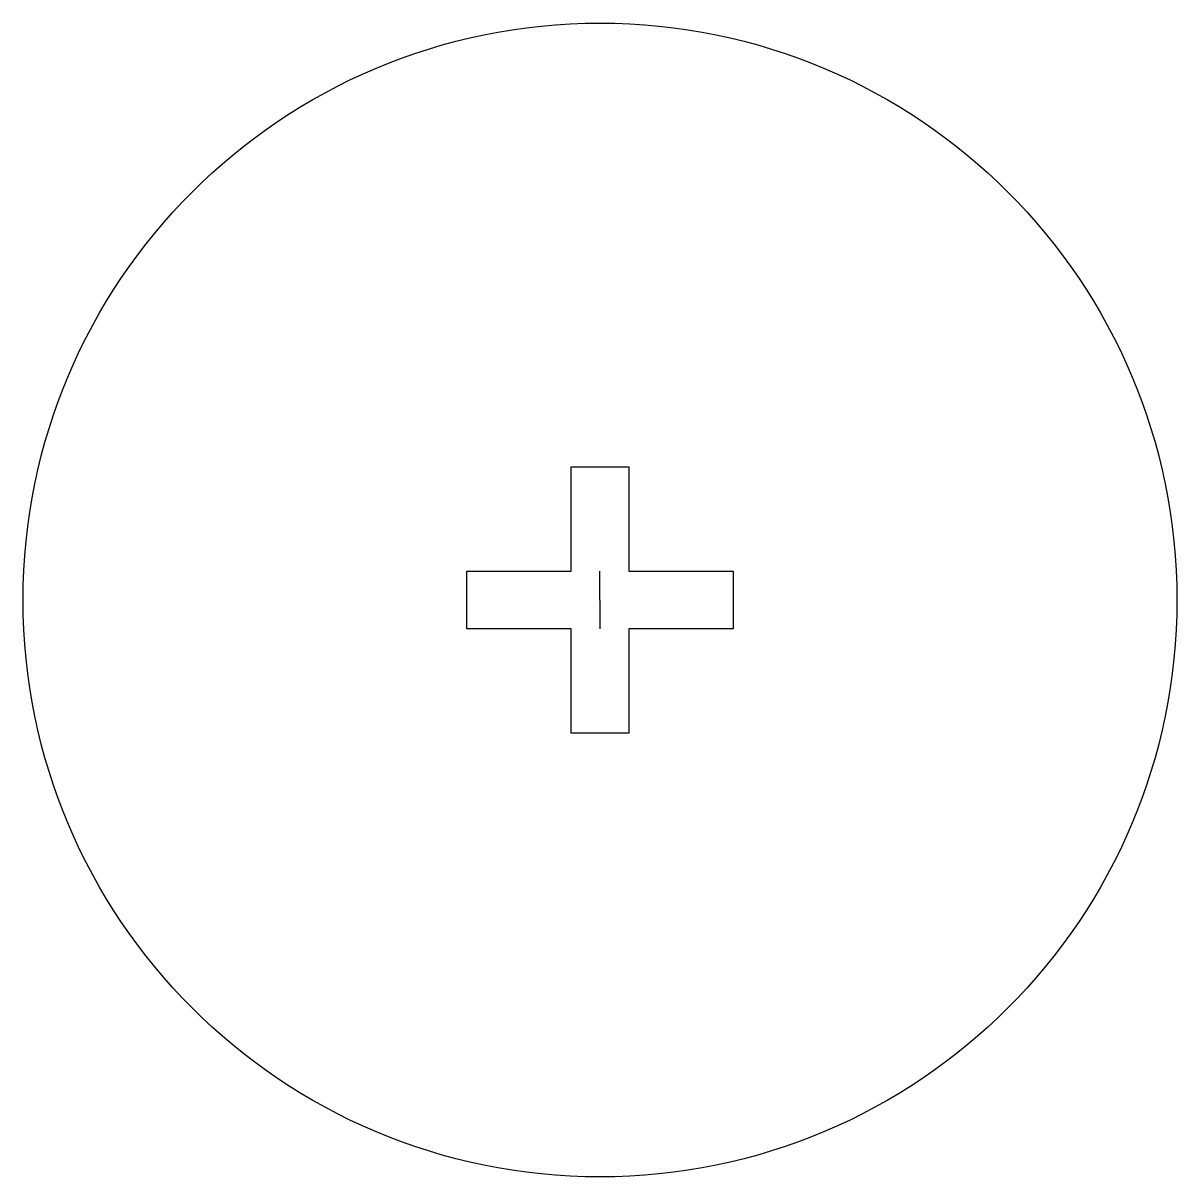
# Model space of a CAD drawing. Header units: inches. Extents: x -9 to -5, y -16 to -12.
import ezdxf

# ---------------------------------------------------------------- set-up
doc = ezdxf.new("R2010")
doc.units = ezdxf.units.IN
doc.layers.get('0').update_dxf_attribs({"linetype": 'CONTINUOUS'})

msp = doc.modelspace()

# ---------------------------------------------------------------- linework, layer by layer
for q in [(-7, -13.8996), (-7, -14.1004)]:
    msp.add_line((-7, -14), q)
msp.add_lwpolyline([(-6.8996, -14.4619), (-7, -14.4619), (-7.1004, -14.4619), (-7.1004, -14.1004), (-7.4619, -14.1004), (-7.4619, -14), (-7.4619, -13.8996), (-7.1004, -13.8996), (-7.1004, -13.5381), (-7, -13.5381), (-6.8996, -13.5381), (-6.8996, -13.8996), (-6.5381, -13.8996), (-6.5381, -14), (-6.5381, -14.1004), (-6.8996, -14.1004)], close=True)
msp.add_circle((-7, -14), 2)

doc.saveas('drawing.dxf')
